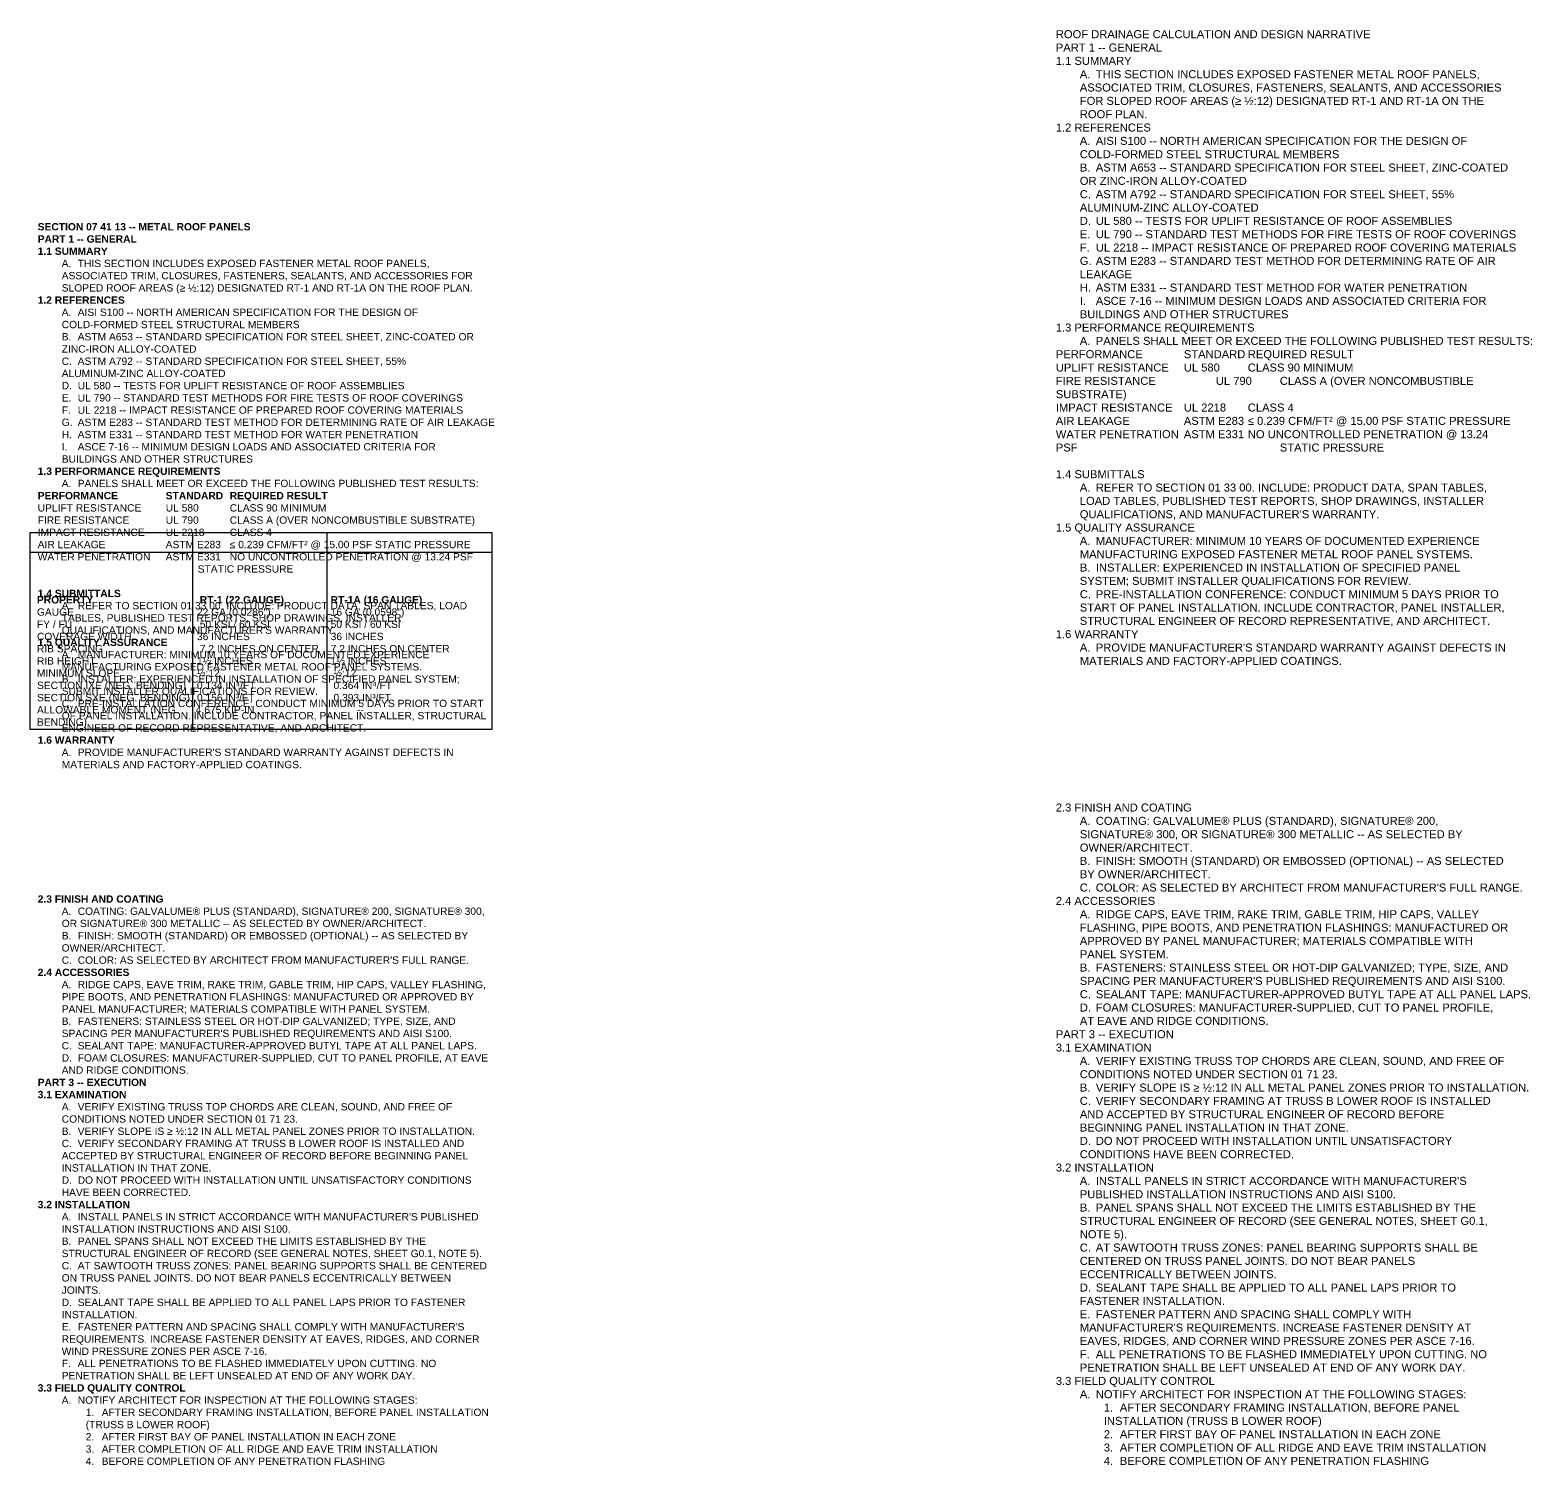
# Paper-space layout 'G0.2' of a CAD drawing. Header units: inches. Extents: x -16 to 112, y -9 to 24.
# Drawn here: x 44.76 to 68.2, y -9.23 to 13.17 of the extents above; entities that cross this region are included whole.
import ezdxf

# ---------------------------------------------------------------- set-up
doc = ezdxf.new("R2010")
doc.units = ezdxf.units.IN
doc.layers.add('TITLE-ANNO-16', color=7, linetype='Continuous')
doc.styles.add('PDF Arial', font='arial.ttf')
doc.styles.add('PDF Calibri', font='calibri.ttf')

psp = doc.layouts.new('G0.2')

# ---------------------------------------------------------------- linework, layer by layer
at = {"layer": 'TITLE-ANNO-16'}
psp.add_lwpolyline([(44.76, 5.329), (51.968, 5.329), (51.968, 2.255), (44.76, 2.255)], close=True, dxfattribs=at)
for points in [[(47.294, 5.329), (47.294, 2.255)], [(49.391, 5.329), (49.391, 2.255)], [(44.76, 5.022), (51.968, 5.022)]]:
    psp.add_lwpolyline(points, dxfattribs=at)

# ---------------------------------------------------------------- texts
at = {"layer": 'TITLE-ANNO-16', "width": 7.05026, "attachment_point": 7}
for s, insert, char_height, style in [("\\pxb0.66667,a0.33333;ROOF DRAINAGE CALCULATION AND DESIGN NARRATIVE\\P\\pb1,a0.41667;{\\C159;\\c4667950;PART 1 -- GENERAL}\\P\\pb0.66667,a0.25;1.1 SUMMARY\\P\\pl3,b0.25,t5;A.^ITHIS SECTION INCLUDES EXPOSED FASTENER METAL ROOF PANELS, ASSOCIATED TRIM, CLOSURES, FASTENERS, SEALANTS, AND ACCESSORIES FOR SLOPED ROOF AREAS (≥ ½:12) DESIGNATED RT-1 AND RT-1A ON THE ROOF PLAN.\\P\\pl0,b0.66667,tz;1.2 REFERENCES\\P\\pl3,b0.25,t5;A.^IAISI S100 -- NORTH AMERICAN SPECIFICATION FOR THE DESIGN OF COLD-FORMED STEEL STRUCTURAL MEMBERS\\PB.^IASTM A653 -- STANDARD SPECIFICATION FOR STEEL SHEET, ZINC-COATED OR ZINC-IRON ALLOY-COATED\\PC.^IASTM A792 -- STANDARD SPECIFICATION FOR STEEL SHEET, 55% ALUMINUM-ZINC ALLOY-COATED\\PD.^IUL 580 -- TESTS FOR UPLIFT RESISTANCE OF ROOF ASSEMBLIES\\PE.^IUL 790 -- STANDARD TEST METHODS FOR FIRE TESTS OF ROOF COVERINGS\\PF.^IUL 2218 -- IMPACT RESISTANCE OF PREPARED ROOF COVERING MATERIALS\\PG.^IASTM E283 -- STANDARD TEST METHOD FOR DETERMINING RATE OF AIR LEAKAGE\\PH.^IASTM E331 -- STANDARD TEST METHOD FOR WATER PENETRATION\\PI.^IASCE 7-16 -- MINIMUM DESIGN LOADS AND ASSOCIATED CRITERIA FOR BUILDINGS AND OTHER STRUCTURES\\P\\pl0,b0.66667,tz;1.3 PERFORMANCE REQUIREMENTS\\P\\pl3,b0.25,t5;A.^IPANELS SHALL MEET OR EXCEED THE FOLLOWING PUBLISHED TEST RESULTS:\\P\\pl0,b0.66667,tz;PERFORMANCE ^I^ISTANDARD^IREQUIRED RESULT\\PUPLIFT RESISTANCE^IUL 580^ICLASS 90 MINIMUM\\PFIRE RESISTANCE^I^IUL 790^ICLASS A (OVER NONCOMBUSTIBLE SUBSTRATE)\\PIMPACT RESISTANCE^IUL 2218^ICLASS 4\\PAIR LEAKAGE^I^IASTM E283^I≤ 0.239 CFM/FT² @ 15.00 PSF STATIC PRESSURE\\PWATER PENETRATION^IASTM E331^INO UNCONTROLLED PENETRATION @ 13.24 PSF ^I^I^I^I^I^I^ISTATIC PRESSURE\\P\\P1.4 SUBMITTALS\\P\\pl3,b0.25,t5;A.^IREFER TO SECTION 01 33 00. INCLUDE: PRODUCT DATA, SPAN TABLES, LOAD TABLES, PUBLISHED TEST REPORTS, SHOP DRAWINGS, INSTALLER QUALIFICATIONS, AND MANUFACTURER'S WARRANTY.\\P\\pl0,b0.66667,tz;1.5 QUALITY ASSURANCE\\P\\pl3,b0.25,t5;A.^IMANUFACTURER: MINIMUM 10 YEARS OF DOCUMENTED EXPERIENCE MANUFACTURING EXPOSED FASTENER METAL ROOF PANEL SYSTEMS.\\PB.^IINSTALLER: EXPERIENCED IN INSTALLATION OF SPECIFIED PANEL SYSTEM; SUBMIT INSTALLER QUALIFICATIONS FOR REVIEW.\\PC.^IPRE-INSTALLATION CONFERENCE: CONDUCT MINIMUM 5 DAYS PRIOR TO START OF PANEL INSTALLATION. INCLUDE CONTRACTOR, PANEL INSTALLER, STRUCTURAL ENGINEER OF RECORD REPRESENTATIVE, AND ARCHITECT.\\P\\pl0,b0.66667,tz;1.6 WARRANTY\\P\\pl3,b0.25,t5;A.^IPROVIDE MANUFACTURER'S STANDARD WARRANTY AGAINST DEFECTS IN MATERIALS AND FACTORY-APPLIED COATINGS.\\P\\pl0,b1,a0.41667,tz;{\\C159;\\c4667950;\\P\\P\\P\\P\\P\\P\\P\\P\\pb0.25,a0.25;\\P\\pb1,a0.41667;\\P\\pb0.66667,a0.25;}2.3 FINISH AND COATING\\P\\pl3,b0.25,t5;A.^ICOATING: GALVALUME® PLUS (STANDARD), SIGNATURE® 200, SIGNATURE® 300, OR SIGNATURE® 300 METALLIC -- AS SELECTED BY OWNER/ARCHITECT.\\PB.^IFINISH: SMOOTH (STANDARD) OR EMBOSSED (OPTIONAL) -- AS SELECTED BY OWNER/ARCHITECT.\\PC.^ICOLOR: AS SELECTED BY ARCHITECT FROM MANUFACTURER'S FULL RANGE.\\P\\pl0,b0.66667,tz;2.4 ACCESSORIES\\P\\pl3,b0.25,t5;A.^IRIDGE CAPS, EAVE TRIM, RAKE TRIM, GABLE TRIM, HIP CAPS, VALLEY FLASHING, PIPE BOOTS, AND PENETRATION FLASHINGS: MANUFACTURED OR APPROVED BY PANEL MANUFACTURER; MATERIALS COMPATIBLE WITH PANEL SYSTEM.\\PB.^IFASTENERS: STAINLESS STEEL OR HOT-DIP GALVANIZED; TYPE, SIZE, AND SPACING PER MANUFACTURER'S PUBLISHED REQUIREMENTS AND AISI S100.\\PC.^ISEALANT TAPE: MANUFACTURER-APPROVED BUTYL TAPE AT ALL PANEL LAPS.\\PD.^IFOAM CLOSURES: MANUFACTURER-SUPPLIED, CUT TO PANEL PROFILE, AT EAVE AND RIDGE CONDITIONS.\\P\\pl0,b1,a0.41667,tz;{\\C159;\\c4667950;PART 3 -- EXECUTION}\\P\\pb0.66667,a0.25;3.1 EXAMINATION\\P\\pl3,b0.25,t5;A.^IVERIFY EXISTING TRUSS TOP CHORDS ARE CLEAN, SOUND, AND FREE OF CONDITIONS NOTED UNDER SECTION 01 71 23.\\PB.^IVERIFY SLOPE IS ≥ ½:12 IN ALL METAL PANEL ZONES PRIOR TO INSTALLATION.\\PC.^IVERIFY SECONDARY FRAMING AT TRUSS B LOWER ROOF IS INSTALLED AND ACCEPTED BY STRUCTURAL ENGINEER OF RECORD BEFORE BEGINNING PANEL INSTALLATION IN THAT ZONE.\\PD.^IDO NOT PROCEED WITH INSTALLATION UNTIL UNSATISFACTORY CONDITIONS HAVE BEEN CORRECTED.\\P\\pl0,b0.66667,tz;3.2 INSTALLATION\\P\\pl3,b0.25,t5;A.^IINSTALL PANELS IN STRICT ACCORDANCE WITH MANUFACTURER'S PUBLISHED INSTALLATION INSTRUCTIONS AND AISI S100.\\PB.^IPANEL SPANS SHALL NOT EXCEED THE LIMITS ESTABLISHED BY THE STRUCTURAL ENGINEER OF RECORD (SEE GENERAL NOTES, SHEET G0.1, NOTE 5).\\PC.^IAT SAWTOOTH TRUSS ZONES: PANEL BEARING SUPPORTS SHALL BE CENTERED ON TRUSS PANEL JOINTS. DO NOT BEAR PANELS ECCENTRICALLY BETWEEN JOINTS.\\PD.^ISEALANT TAPE SHALL BE APPLIED TO ALL PANEL LAPS PRIOR TO FASTENER INSTALLATION.\\PE.^IFASTENER PATTERN AND SPACING SHALL COMPLY WITH MANUFACTURER'S REQUIREMENTS. INCREASE FASTENER DENSITY AT EAVES, RIDGES, AND CORNER WIND PRESSURE ZONES PER ASCE 7-16.\\PF.^IALL PENETRATIONS TO BE FLASHED IMMEDIATELY UPON CUTTING. NO PENETRATION SHALL BE LEFT UNSEALED AT END OF ANY WORK DAY.\\P\\pl0,b0.66667,tz;3.3 FIELD QUALITY CONTROL\\P\\pl3,b0.25,t5;A.^INOTIFY ARCHITECT FOR INSPECTION AT THE FOLLOWING STAGES:\\P\\pl6,tz;1.^IAFTER SECONDARY FRAMING INSTALLATION, BEFORE PANEL INSTALLATION (TRUSS B LOWER ROOF)\\P2.^IAFTER FIRST BAY OF PANEL INSTALLATION IN EACH ZONE\\P3.^IAFTER COMPLETION OF ALL RIDGE AND EAVE TRIM INSTALLATION\\P4.^IBEFORE COMPLETION OF ANY PENETRATION FLASHING", (60.766, -9.226), 0.124837, 'PDF Arial'), ("\\pxb0.25,a0.25;{\\fArial|b1|i0|c0|p34;\\H0.91667x;\\C159;\\c4667950;SECTION 07 41 13 -- METAL ROOF PANELS\\fCalibri|b0|i0|c0|p34;\\C256;\\P\\pb1,a0.41667;\\fArial|b1|i0|c0|p34;\\C159;\\c4667950;PART 1 -- GENERAL\\fCalibri|b0|i0|c0|p34;\\C256;\\P\\pb0.66667,a0.25;\\fArial|b1|i0|c0|p34;1.1 SUMMARY\\fCalibri|b0|i0|c0|p34;\\P\\pl3,b0.25,t5;\\fArial|b0|i0|c0|p34;A.^ITHIS SECTION INCLUDES EXPOSED FASTENER METAL ROOF PANELS, ASSOCIATED TRIM, CLOSURES, FASTENERS, SEALANTS, AND ACCESSORIES FOR SLOPED ROOF AREAS (≥ ½:12) DESIGNATED RT-1 AND RT-1A ON THE ROOF PLAN.\\P\\pl0,b0.66667,tz;\\fArial|b1|i0|c0|p34;1.2 REFERENCES\\fCalibri|b0|i0|c0|p34;\\P\\pl3,b0.25,t5;\\fArial|b0|i0|c0|p34;A.^IAISI S100 -- NORTH AMERICAN SPECIFICATION FOR THE DESIGN OF COLD-FORMED STEEL STRUCTURAL MEMBERS\\PB.^IASTM A653 -- STANDARD SPECIFICATION FOR STEEL SHEET, ZINC-COATED OR ZINC-IRON ALLOY-COATED\\PC.^IASTM A792 -- STANDARD SPECIFICATION FOR STEEL SHEET, 55% ALUMINUM-ZINC ALLOY-COATED\\PD.^IUL 580 -- TESTS FOR UPLIFT RESISTANCE OF ROOF ASSEMBLIES\\PE.^IUL 790 -- STANDARD TEST METHODS FOR FIRE TESTS OF ROOF COVERINGS\\PF.^IUL 2218 -- IMPACT RESISTANCE OF PREPARED ROOF COVERING MATERIALS\\PG.^IASTM E283 -- STANDARD TEST METHOD FOR DETERMINING RATE OF AIR LEAKAGE\\PH.^IASTM E331 -- STANDARD TEST METHOD FOR WATER PENETRATION\\PI.^IASCE 7-16 -- MINIMUM DESIGN LOADS AND ASSOCIATED CRITERIA FOR BUILDINGS AND OTHER STRUCTURES\\P\\pl0,b0.66667,tz;\\fArial|b1|i0|c0|p34;1.3 PERFORMANCE REQUIREMENTS\\fCalibri|b0|i0|c0|p34;\\P\\pl3,b0.25,t5;\\fArial|b0|i0|c0|p34;A.^IPANELS SHALL MEET OR EXCEED THE FOLLOWING PUBLISHED TEST RESULTS:\\P\\pl0,b0.66667,tz;\\fArial|b1|i0|c0|p34;PERFORMANCE ^I^ISTANDARD^IREQUIRED RESULT\\P\\fArial|b0|i0|c0|p34;UPLIFT RESISTANCE^IUL 580^ICLASS 90 MINIMUM\\PFIRE RESISTANCE^I^IUL 790^ICLASS A (OVER NONCOMBUSTIBLE SUBSTRATE)\\PIMPACT RESISTANCE^IUL 2218^ICLASS 4\\PAIR LEAKAGE^I^IASTM E283^I≤ 0.239 CFM/FT² @ 15.00 PSF STATIC PRESSURE\\PWATER PENETRATION^IASTM E331^INO UNCONTROLLED PENETRATION @ 13.24 PSF ^I^I^I^I^I^I^ISTATIC PRESSURE\\P\\P\\fArial|b1|i0|c0|p34;1.4 SUBMITTALS\\fCalibri|b0|i0|c0|p34;\\P\\pl3,b0.25,t5;\\fArial|b0|i0|c0|p34;A.^IREFER TO SECTION 01 33 00. INCLUDE: PRODUCT DATA, SPAN TABLES, LOAD TABLES, PUBLISHED TEST REPORTS, SHOP DRAWINGS, INSTALLER QUALIFICATIONS, AND MANUFACTURER'S WARRANTY.\\P\\pl0,b0.66667,tz;\\fArial|b1|i0|c0|p34;1.5 QUALITY ASSURANCE\\fCalibri|b0|i0|c0|p34;\\P\\pl3,b0.25,t5;\\fArial|b0|i0|c0|p34;A.^IMANUFACTURER: MINIMUM 10 YEARS OF DOCUMENTED EXPERIENCE MANUFACTURING EXPOSED FASTENER METAL ROOF PANEL SYSTEMS.\\PB.^IINSTALLER: EXPERIENCED IN INSTALLATION OF SPECIFIED PANEL SYSTEM; SUBMIT INSTALLER QUALIFICATIONS FOR REVIEW.\\PC.^IPRE-INSTALLATION CONFERENCE: CONDUCT MINIMUM 5 DAYS PRIOR TO START OF PANEL INSTALLATION. INCLUDE CONTRACTOR, PANEL INSTALLER, STRUCTURAL ENGINEER OF RECORD REPRESENTATIVE, AND ARCHITECT.\\P\\pl0,b0.66667,tz;\\fArial|b1|i0|c0|p34;1.6 WARRANTY\\fCalibri|b0|i0|c0|p34;\\P\\pl3,b0.25,t5;\\fArial|b0|i0|c0|p34;A.^IPROVIDE MANUFACTURER'S STANDARD WARRANTY AGAINST DEFECTS IN MATERIALS AND FACTORY-APPLIED COATINGS.\\P\\pl0,b1,a0.41667,tz;\\fArial|b1|i0|c0|p34;\\C159;\\c4667950;\\P\\P\\P\\P\\P\\P\\P\\P\\pb0.25,a0.25;\\P\\pb1,a0.41667;\\P\\pb0.66667,a0.25;\\C256;2.3 FINISH AND COATING\\fCalibri|b0|i0|c0|p34;\\P\\pl3,b0.25,t5;\\fArial|b0|i0|c0|p34;A.^ICOATING: GALVALUME® PLUS (STANDARD), SIGNATURE® 200, SIGNATURE® 300, OR SIGNATURE® 300 METALLIC -- AS SELECTED BY OWNER/ARCHITECT.\\PB.^IFINISH: SMOOTH (STANDARD) OR EMBOSSED (OPTIONAL) -- AS SELECTED BY OWNER/ARCHITECT.\\PC.^ICOLOR: AS SELECTED BY ARCHITECT FROM MANUFACTURER'S FULL RANGE.\\P\\pl0,b0.66667,tz;\\fArial|b1|i0|c0|p34;2.4 ACCESSORIES\\fCalibri|b0|i0|c0|p34;\\P\\pl3,b0.25,t5;\\fArial|b0|i0|c0|p34;A.^IRIDGE CAPS, EAVE TRIM, RAKE TRIM, GABLE TRIM, HIP CAPS, VALLEY FLASHING, PIPE BOOTS, AND PENETRATION FLASHINGS: MANUFACTURED OR APPROVED BY PANEL MANUFACTURER; MATERIALS COMPATIBLE WITH PANEL SYSTEM.\\PB.^IFASTENERS: STAINLESS STEEL OR HOT-DIP GALVANIZED; TYPE, SIZE, AND SPACING PER MANUFACTURER'S PUBLISHED REQUIREMENTS AND AISI S100.\\PC.^ISEALANT TAPE: MANUFACTURER-APPROVED BUTYL TAPE AT ALL PANEL LAPS.\\PD.^IFOAM CLOSURES: MANUFACTURER-SUPPLIED, CUT TO PANEL PROFILE, AT EAVE AND RIDGE CONDITIONS.\\P\\pl0,b1,a0.41667,tz;\\fArial|b1|i0|c0|p34;\\C159;\\c4667950;PART 3 -- EXECUTION\\fCalibri|b0|i0|c0|p34;\\C256;\\P\\pb0.66667,a0.25;\\fArial|b1|i0|c0|p34;3.1 EXAMINATION\\fCalibri|b0|i0|c0|p34;\\P\\pl3,b0.25,t5;\\fArial|b0|i0|c0|p34;A.^IVERIFY EXISTING TRUSS TOP CHORDS ARE CLEAN, SOUND, AND FREE OF CONDITIONS NOTED UNDER SECTION 01 71 23.\\PB.^IVERIFY SLOPE IS ≥ ½:12 IN ALL METAL PANEL ZONES PRIOR TO INSTALLATION.\\PC.^IVERIFY SECONDARY FRAMING AT TRUSS B LOWER ROOF IS INSTALLED AND ACCEPTED BY STRUCTURAL ENGINEER OF RECORD BEFORE BEGINNING PANEL INSTALLATION IN THAT ZONE.\\PD.^IDO NOT PROCEED WITH INSTALLATION UNTIL UNSATISFACTORY CONDITIONS HAVE BEEN CORRECTED.\\P\\pl0,b0.66667,tz;\\fArial|b1|i0|c0|p34;3.2 INSTALLATION\\fCalibri|b0|i0|c0|p34;\\P\\pl3,b0.25,t5;\\fArial|b0|i0|c0|p34;A.^IINSTALL PANELS IN STRICT ACCORDANCE WITH MANUFACTURER'S PUBLISHED INSTALLATION INSTRUCTIONS AND AISI S100.\\PB.^IPANEL SPANS SHALL NOT EXCEED THE LIMITS ESTABLISHED BY THE STRUCTURAL ENGINEER OF RECORD (SEE GENERAL NOTES, SHEET G0.1, NOTE 5).\\PC.^IAT SAWTOOTH TRUSS ZONES: PANEL BEARING SUPPORTS SHALL BE CENTERED ON TRUSS PANEL JOINTS. DO NOT BEAR PANELS ECCENTRICALLY BETWEEN JOINTS.\\PD.^ISEALANT TAPE SHALL BE APPLIED TO ALL PANEL LAPS PRIOR TO FASTENER INSTALLATION.\\PE.^IFASTENER PATTERN AND SPACING SHALL COMPLY WITH MANUFACTURER'S REQUIREMENTS. INCREASE FASTENER DENSITY AT EAVES, RIDGES, AND CORNER WIND PRESSURE ZONES PER ASCE 7-16.\\PF.^IALL PENETRATIONS TO BE FLASHED IMMEDIATELY UPON CUTTING. NO PENETRATION SHALL BE LEFT UNSEALED AT END OF ANY WORK DAY.\\P\\pl0,b0.66667,tz;\\fArial|b1|i0|c0|p34;3.3 FIELD QUALITY CONTROL\\fCalibri|b0|i0|c0|p34;\\P\\pl3,b0.25,t5;\\fArial|b0|i0|c0|p34;A.^INOTIFY ARCHITECT FOR INSPECTION AT THE FOLLOWING STAGES:\\P\\pl6,tz;1.^IAFTER SECONDARY FRAMING INSTALLATION, BEFORE PANEL INSTALLATION (TRUSS B LOWER ROOF)\\P2.^IAFTER FIRST BAY OF PANEL INSTALLATION IN EACH ZONE\\P3.^IAFTER COMPLETION OF ALL RIDGE AND EAVE TRIM INSTALLATION\\P4.^IBEFORE COMPLETION OF ANY PENETRATION FLASHING}", (44.88, -9.226), 0.124837, 'PDF Calibri'), ('\\pxb0.33333,a0.33333;{\\fArial|b1|i0|c0|p34;\\H0.91667x;\\PPROPERTY^I^I  ^I^I RT-1 (22 GAUGE)^I^I  RT-1A (16 GAUGE)\\P\\fArial|b0|i0|c0|p34;GAUGE^I^I   ^I^I22 GA (0.0286")^I^I  16 GA (0.0598")\\PFY / FU^I^I  ^I^I 50 KSI / 60 KSI^I^I  50 KSI / 60 KSI\\PCOVERAGE WIDTH   ^I^I36 INCHES^I^I^I  36 INCHES\\PRIB SPACING^I  ^I^I 7.2 INCHES ON CENTER^I  7.2 INCHES ON CENTER\\PRIB HEIGHT^I^I  ^I^I1½ INCHES^I^I^I  1½ INCHES\\PMINIMUM SLOPE^I   ^I^I½:12^I^I^I^I   ½:12\\PSECTION IXE (NEG. BENDING)^I0.134 IN⁴/FT^I^I^I   0.364 IN⁴/FT\\PSECTION SXE (NEG. BENDING)^I0.156 IN³/FT^I^I^I   0.393 IN³/FT\\PALLOWABLE MOMENT (NEG.      4.675 KIP-IN^I^I^I^I--\\PBENDING)}', (44.868, 2.278), 0.12484, 'PDF Calibri')]:
    psp.add_mtext(s, dxfattribs=dict(at, insert=insert, char_height=char_height, style=style))

doc.saveas('drawing.dxf')
